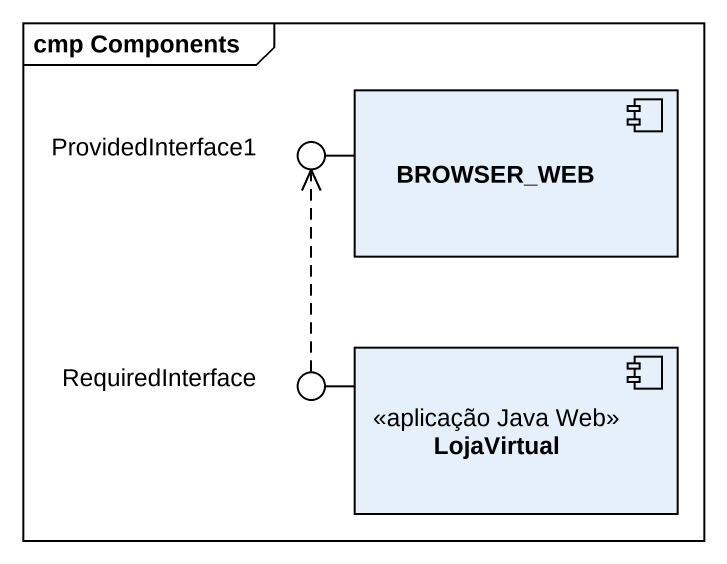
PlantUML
@startuml
mainframe cmp Components
() ProvidedInterface1
component BROWSER_WEB
() RequiredInterface
component LojaVirtual <<aplicação Java Web>>
BROWSER_WEB -left- ProvidedInterface1
LojaVirtual -left- RequiredInterface
RequiredInterface .up.> ProvidedInterface1
@enduml
